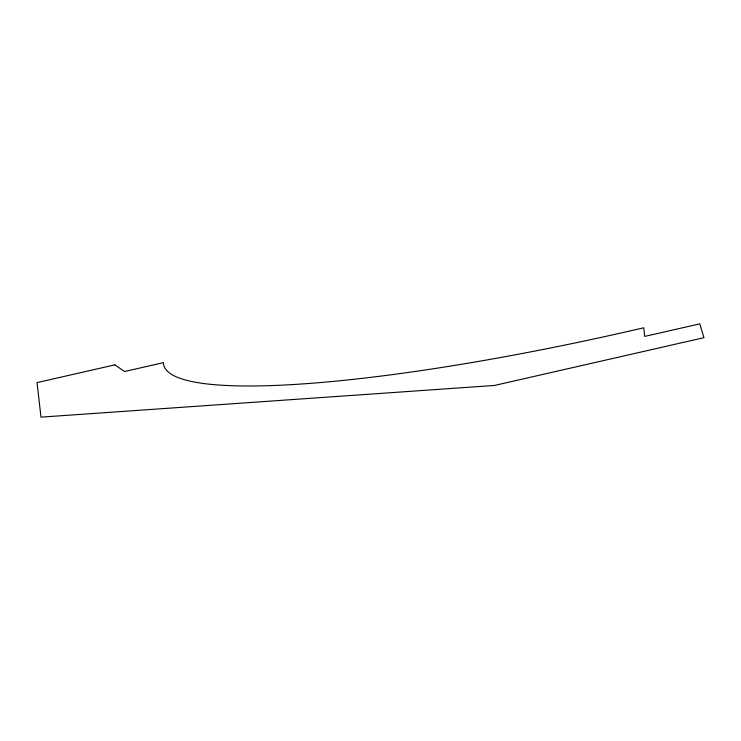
<?xml version="1.0" encoding="UTF-8"?>
<svg xmlns="http://www.w3.org/2000/svg" width="741" height="741" viewBox="0 0 741 741"><rect width="100%" height="100%" fill="white"/><g stroke="black" fill="none" stroke-linecap="round" stroke-linejoin="round"><path stroke-width="1.11" d="M114.874 364.859L37.05 382.606L40.977 417.146L494.479 385.45L703.95 337.683L699.773 323.854L644.744 336.405L643.762 327.772A469.424 71.812 -13 0 1 163.418 362.645L124.507 371.519L114.874 364.859"/></g></svg>
